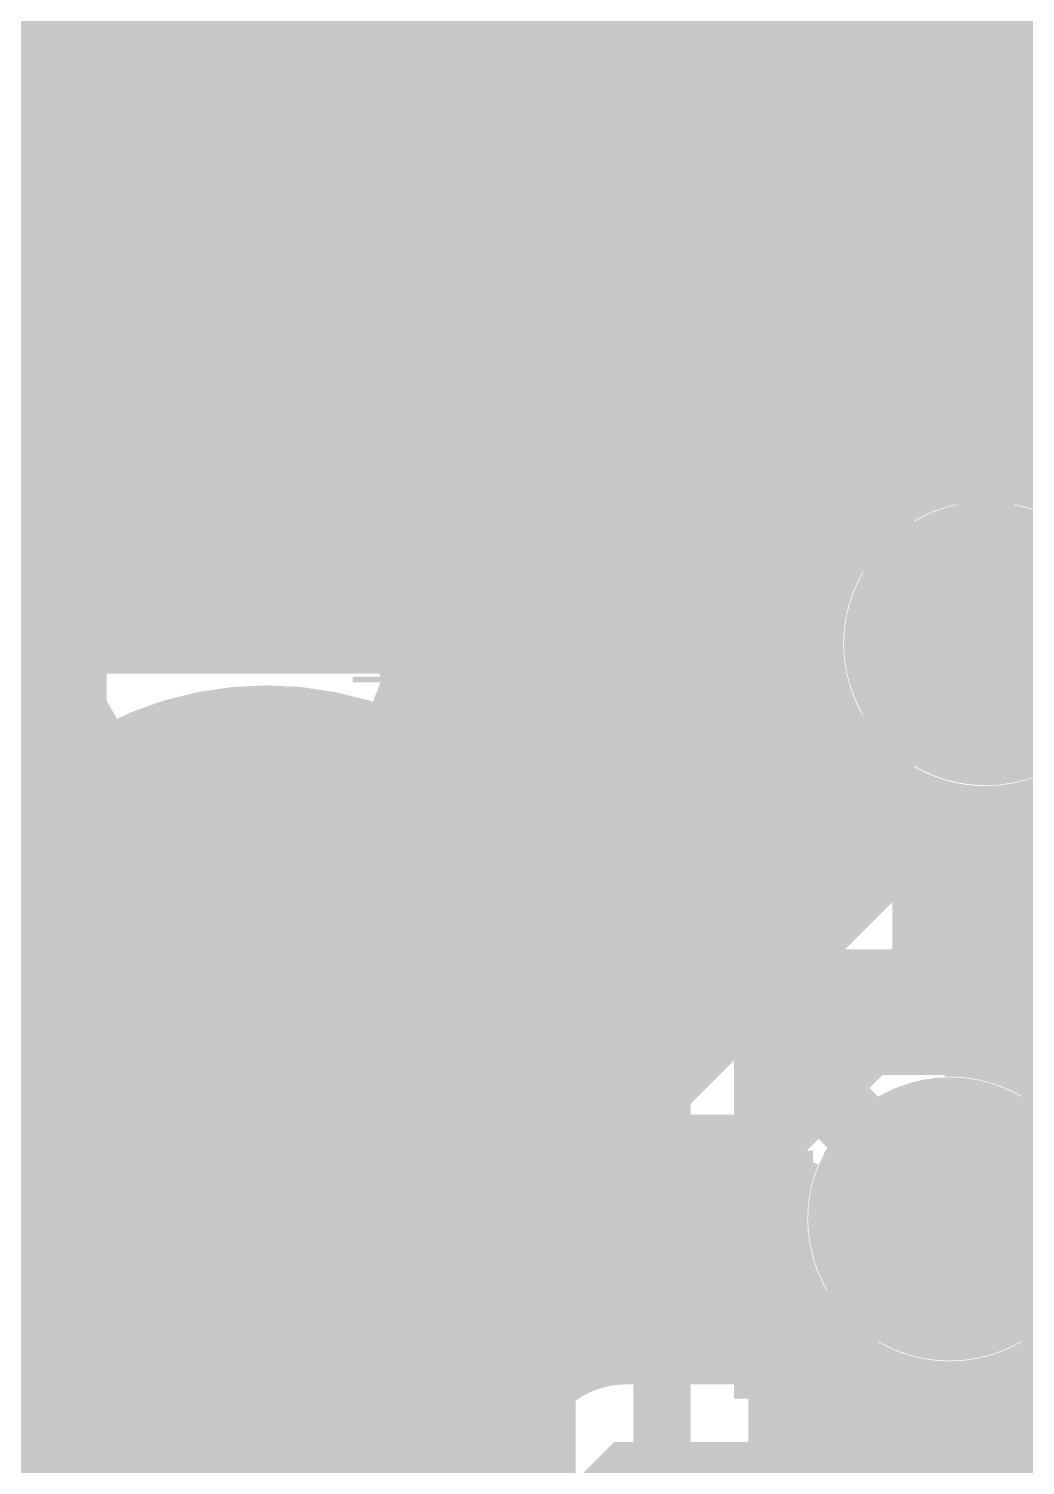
# Model space of a CAD drawing. Extents: x -4 to 136, y -50 to 40.
# Drawn here: x 13.13 to 16.65, y -1.5 to 3.57 of the extents above; entities that cross this region are included whole.
import ezdxf

# ---------------------------------------------------------------- set-up
doc = ezdxf.new("R2010")
doc.units = 0
doc.header["$MEASUREMENT"] = 0
doc.layers.get('0').update_dxf_attribs({"linetype": 'CONTINUOUS'})
for name, color, linetype in [('25-335-0_BOT', 7, 'CONTINUOUS'), ('25-335-0_DRD', 7, 'CONTINUOUS'), ('25-335-0_GND', 6, 'CONTINUOUS'), ('25-335-0_IN1', 4, 'CONTINUOUS'), ('25-335-0_SMB', 3, 'CONTINUOUS'), ('25-335-0_SMT', 5, 'CONTINUOUS'), ('25-335-0_SST', 9, 'CONTINUOUS'), ('25-335-0_TOP', 12, 'CONTINUOUS'), ('THRUHOLE_TAP', 15, 'CONTINUOUS')]:
    doc.layers.add(name, color=color, linetype=linetype)

# ---------------------------------------------------------------- blocks, each defined once
blk = doc.blocks.new('OBLONG_13')
at = {"const_width": 1.5748}
blk.add_lwpolyline([(0, 0.2286), (0, -0.2286)], dxfattribs=at)
at = {"const_width": 0.7874}
for points in [[(-0.3937, 0.2286, 1), (0.3937, 0.2286, 1)], [(-0.3937, -0.2286, 1), (0.3937, -0.2286, 1)]]:
    blk.add_lwpolyline(points, format="xyb", close=True, dxfattribs=at)
blk = doc.blocks.new('RECTANGLE_14')
blk.add_solid([(0.7874, 1.016), (0.7874, -1.016), (-0.7874, 1.016), (-0.7874, -1.016)])
blk = doc.blocks.new('ROUND_40')
at = {"const_width": 0.29972}
blk.add_lwpolyline([(-0.14986, 0, 1), (0.14986, 0, 1)], format="xyb", close=True, dxfattribs=at)
blk = doc.blocks.new('ROUND_51')
at = {"const_width": 1.24968}
blk.add_lwpolyline([(-0.62484, 0, 1), (0.62484, 0, 1)], format="xyb", close=True, dxfattribs=at)
blk = doc.blocks.new('SQUARE_52')
blk.add_solid([(1.24968, 1.24968), (1.24968, -1.24968), (-1.24968, 1.24968), (-1.24968, -1.24968)])
blk = doc.blocks.new('ROUND_60')
at = {"const_width": 0.50038}
blk.add_lwpolyline([(-0.25019, 0, 1), (0.25019, 0, 1)], format="xyb", close=True, dxfattribs=at)
blk = doc.blocks.new('ROUND_23')
at = {"const_width": 0.10033}
blk.add_lwpolyline([(-0.050164, 0, 1), (0.050164, 0, 1)], format="xyb", close=True, dxfattribs=at)
blk = doc.blocks.new('ROUND_65')
at = {"const_width": 0.54991}
blk.add_lwpolyline([(-0.274954, 0, 1), (0.274954, 0, 1)], format="xyb", close=True, dxfattribs=at)

msp = doc.modelspace()

# ---------------------------------------------------------------- linework, layer by layer
at = {"layer": '25-335-0_BOT'}
for points, const_width in [([(16.51, 1.397), (16.51, 17.526), (16.256, 17.78)], 0.2032), ([(16.383, -0.635), (15.875, -0.127), (15.875, 9.525), (10.922, 14.478), (10.922, 15.494)], 0.2032), ([(10.541, 13.716), (14.351, 9.906), (14.351, 9.271), (15.367, 8.255), (15.367, -3.175)], 0.2032), ([(13.40612, 1.1938), (12.8524, 1.1938)], 0.254), ([(13.0302, 1.1938), (13.0302, 0.83312)], 0.254), ([(13.2588, 1.1938), (13.2588, 1.08966)], 0.254), ([(13.17752, 1.016), (12.22248, 1.016)], 0.254), ([(16.3068, 0.8001), (16.3068, 0.0508)], 0.254), ([(16.34998, 0.7874), (16.3068, 0.7874)], 0.254), ([(19.39798, 0.7874), (16.66748, 0.7874)], 0.254), ([(16.6878, 0.79248), (16.6878, -0.08382)], 0.254), ([(16.4592, 0.76962), (16.4592, -0.01016)], 0.254), ([(17.57426, 0.5588), (16.3068, 0.5588)], 0.254), ([(17.4371, 0.3302), (16.3068, 0.3302)], 0.254), ([(17.40408, 0.1016), (16.3068, 0.1016)], 0.254), ([(16.3068, 0.0508), (16.36268, -0.00508)], 0.254), ([(16.383, -0.00508), (16.36269, -0.0054)], 0.254), ([(17.45742, -0.127), (16.75384, -0.127)], 0.254), ([(13.0175, -0.8128), (12.3825, -0.8128)], 0.254), ([(13.0302, -0.83312), (13.0302, -2.4892)], 0.254), ([(14.9352, -0.79248), (14.9352, -2.71526)], 0.254), ([(15.7988, -0.87122), (15.7988, -2.71526)], 0.254), ([(14.859, -0.90424), (14.859, -2.80162)], 0.254), ([(13.20292, -1.0414), (12.19708, -1.0414)], 0.254), ([(13.2588, -1.08966), (13.2588, -2.4892)], 0.254), ([(14.9352, -1.0414), (14.73708, -1.0414)], 0.254), ([(15.9004, -1.0414), (15.7988, -1.0414)], 0.254), ([(14.6304, -1.1303), (14.6304, -3.556)], 0.254), ([(16.002, -1.13538), (16.002, -3.556)], 0.254), ([(16.6878, -1.18618), (16.6878, -3.556)], 0.254), ([(13.4874, -1.23698), (13.4874, -2.4003)], 0.254), ([(13.5636, -1.27), (11.8364, -1.27)], 0.254), ([(14.9352, -1.27), (14.3764, -1.27)], 0.254), ([(14.4018, -1.25984), (14.4018, -2.6289)], 0.254), ([(22.10308, -1.27), (15.7988, -1.27)], 0.254), ([(16.2306, -1.2446), (16.2306, -3.556)], 0.254), ([(16.4592, -1.25984), (16.4592, -3.556)], 0.254), ([(13.716, -1.31572), (13.716, -2.30378)], 0.254), ([(14.1732, -1.32588), (14.1732, -2.38506)], 0.254), ([(13.9446, -1.3462), (13.9446, -2.2987)], 0.254), ([(14.9352, -1.4986), (8.0772, -1.4986)], 0.254), ([(22.14626, -1.4986), (15.7988, -1.4986)], 0.254)]:
    msp.add_lwpolyline(points, dxfattribs=dict(at, const_width=const_width))
at = {"layer": '25-335-0_BOT', "const_width": 0.254}
for points in [[(16.51, 0.76708, 0.4142136), (17.13992, 1.397)], [(13.40612, 1.1938, 0.2665751), (12.85216, 0.2286)], [(16.3068, 0.8001, 0.0822145), (16.51, 0.76646)], [(17.01292, -0.635, 0.4142136), (16.383, -0.00508)], [(12.8524, -0.2286, 0.4142136), (13.97, -1.3462)], [(16.383, -1.26492, 0.4142136), (17.01292, -0.635)], [(13.97, -1.3462, 0.266575), (14.9352, -0.79248)], [(15.7988, -0.87122, 0.3056551), (16.383, -1.26492)]]:
    msp.add_lwpolyline(points, format="xyb", dxfattribs=at)
at = {"layer": '25-335-0_DRD', "const_width": 0.254}
for points in [[(13.97, 3.175), (13.335, 2.54)], [(14.605, 2.54), (13.97, 3.175)], [(13.335, 2.54), (13.97, 1.905)], [(13.97, 1.905), (14.605, 2.54)], [(15.875, 2.032), (15.875, 0.762)], [(17.145, 2.032), (15.875, 2.032)], [(17.145, 2.032), (15.875, 0.762)], [(17.145, 0.762), (15.875, 2.032)], [(15.875, 0.762), (17.145, 0.762)], [(13.97, 0.635), (13.335, 0)], [(14.605, 0), (13.97, 0.635)], [(13.335, 0), (13.97, -0.635)], [(13.97, -0.635), (14.605, 0)], [(15.748, 0), (15.748, -1.27)], [(17.018, 0), (15.748, 0)], [(17.018, 0), (15.748, -1.27)], [(17.018, -1.27), (15.748, 0)], [(15.748, -1.27), (17.018, -1.27)]]:
    msp.add_lwpolyline(points, dxfattribs=at)
at = {"layer": '25-335-0_IN1'}
for points, const_width in [([(16.002, 10.92708), (16.002, 1.76784)], 0.254), ([(15.7734, 8.93572), (15.7734, 0.254)], 0.254), ([(15.5448, 8.71982), (15.5448, 0.0254)], 0.254), ([(15.0876, 8.65886), (15.0876, -0.42926)], 0.254), ([(15.3162, 8.64616), (15.3162, -0.20066)], 0.254), ([(14.859, 6.4008), (14.859, 3.44424)], 0.254), ([(14.6304, 6.14426), (14.6304, 3.6703)], 0.254), ([(16.2306, 6.07568), (16.2306, 1.96088)], 0.254), ([(16.4592, 5.78866), (16.4592, 2.02438)], 0.254), ([(16.6878, 5.56006), (16.6878, 2.00152)], 0.254), ([(24.13, 4.953), (21.082, 4.953), (14.732, -1.397), (8.382, -1.397), (5.08, 1.905), (5.08, 5.08)], 0.2032), ([(13.2588, 4.77266), (13.2588, 3.62966)], 0.254), ([(13.1318, 4.64566), (13.1318, 3.50774)], 0.254), ([(13.15212, 3.5306), (13.1318, 3.5306)], 0.254), ([(19.04746, 3.5306), (14.78788, 3.5306)], 0.254), ([(18.81886, 3.302), (14.95044, 3.302)], 0.254), ([(18.59026, 3.0734), (15.04442, 3.0734)], 0.254), ([(18.36166, 2.8448), (15.08506, 2.8448)], 0.254), ([(15.0876, 2.7686), (15.0876, 2.3114)], 0.254), ([(18.13306, 2.6162), (15.0876, 2.6162)], 0.254), ([(17.90446, 2.3876), (15.0876, 2.3876)], 0.254), ([(17.67586, 2.159), (15.07744, 2.159)], 0.254), ([(16.17472, 1.9304), (15.01902, 1.9304)], 0.254), ([(15.95882, 1.7018), (14.90726, 1.7018)], 0.254), ([(14.859, 1.63322), (14.859, 0.90424)], 0.254), ([(15.88516, 1.4732), (14.70914, 1.4732)], 0.254), ([(14.6304, 1.4097), (14.6304, 1.1303)], 0.254), ([(14.4018, 1.28016), (14.4018, 1.25984)], 0.254), ([(15.89786, 1.2446), (14.43482, 1.2446)], 0.254), ([(16.00708, 1.016), (14.76248, 1.016)], 0.254), ([(16.002, 1.02362), (16.002, 0.4826)], 0.254), ([(16.30426, 0.7874), (14.93774, 0.7874)], 0.254), ([(16.31442, 0.79756), (15.06474, -0.45212)], 0.254), ([(16.2306, 0.83312), (16.2306, 0.7112)], 0.254), ([(16.07566, 0.5588), (15.0368, 0.5588)], 0.254), ([(15.84706, 0.3302), (15.08252, 0.3302)], 0.254), ([(15.0876, 0.2286), (15.0876, -0.2286)], 0.254), ([(15.61846, 0.1016), (15.0876, 0.1016)], 0.254), ([(15.38986, -0.127), (15.0876, -0.127)], 0.254), ([(15.16126, -0.3556), (15.07998, -0.3556)], 0.254)]:
    msp.add_lwpolyline(points, dxfattribs=dict(at, const_width=const_width))
at = {"layer": '25-335-0_IN1', "const_width": 0.254}
for points in [[(13.97, 3.8862, 0.2152655), (13.13176, 3.50778)], [(15.0876, 2.7686, 0.4142136), (13.97, 3.8862)], [(14.3764, 1.27, 0.3089882), (15.0876, 2.3114)], [(16.51, 2.02692, 0.4142136), (15.88008, 1.397)], [(17.10944, 1.59004, 0.3256421), (16.51, 2.02692)], [(15.88008, 1.397, 0.3245825), (16.31442, 0.79756)], [(15.0876, 0.2286, 0.3089883), (14.3764, 1.27)], [(15.06474, -0.45212, 0.0503946), (15.08732, -0.2286)]]:
    msp.add_lwpolyline(points, format="xyb", dxfattribs=at)
at = {"layer": '25-335-0_SST', "const_width": 0.1524}
for points in [[(14.08938, 2.42062), (14.29004, 2.21996), (14.29004, 2.86004), (14.08938, 2.65938), (14.08938, 2.42062), (13.85062, 2.42062), (13.64996, 2.21996), (14.29004, 2.21996)], [(13.85062, 2.42062), (13.85062, 2.65938), (13.64996, 2.86004), (14.29004, 2.86004)], [(13.64996, 2.21996), (13.64996, 2.86004)], [(14.08938, 2.65938), (13.85062, 2.65938)], [(14.08938, -0.11938), (14.29004, -0.32004), (14.29004, 0.32004), (14.08938, 0.11938), (14.08938, -0.11938), (13.85062, -0.11938), (13.64996, -0.32004), (14.29004, -0.32004)], [(13.85062, -0.11938), (13.85062, 0.11938), (13.64996, 0.32004), (14.29004, 0.32004)], [(13.64996, -0.32004), (13.64996, 0.32004)], [(14.08938, 0.11938), (13.85062, 0.11938)]]:
    msp.add_lwpolyline(points, dxfattribs=at)
at = {"layer": '25-335-0_TOP'}
for points, const_width in [([(0.635, 26.1112), (-2.159, 26.1112), (-2.413, 25.8572), (-2.413, 8.255), (8.001, -2.159), (11.811, -2.159), (13.97, 0)], 0.381), ([(13.97, 2.54), (13.97, 2.794), (15.24, 4.064), (15.24, 6.9088)], 0.2032), ([(21.844, 1.397), (19.558, 1.397), (16.51, 1.397)], 0.2032), ([(13.40612, 1.1938), (12.8524, 1.1938)], 0.254), ([(13.0302, 1.1938), (13.0302, 0.83312)], 0.254), ([(13.2588, 1.1938), (13.2588, 1.08966)], 0.254), ([(13.843, -2.921), (15.24, -1.524), (16.256, -1.524), (17.145, -2.413), (24.511, -2.413), (25.527, -1.397), (27.178, -1.397), (27.432, -1.143), (45.974, -1.143), (46.482, -0.635), (50.8, -0.635), (51.562, 0.127), (51.562, 1.143)], 0.2032), ([(13.17752, 1.016), (12.22248, 1.016)], 0.254), ([(22.733, -1.27), (18.161, -1.27), (16.764, 0.127), (14.097, 0.127), (13.97, 0)], 0.381), ([(22.733, -1.27), (18.161, -1.27), (16.764, 0.127), (14.097, 0.127), (13.97, 0)], 0.381), ([(15.80134, -0.3937), (15.0749, -0.3937)], 0.254), ([(15.80134, -0.3937), (15.0749, -0.3937)], 0.254), ([(15.0876, -0.3937), (15.0876, -1.12014)], 0.254), ([(15.3162, -0.3937), (15.3162, -1.0922)], 0.254), ([(15.5448, -0.3937), (15.5448, -1.0922)], 0.254), ([(15.7734, -0.3937), (15.7734, -0.47498)], 0.254), ([(15.75562, -0.5842), (15.02918, -0.5842)], 0.254), ([(24.765, -1.27), (24.13, -1.905), (17.653, -1.905), (16.383, -0.635)], 0.2032), ([(15.77848, -0.8128), (14.9225, -0.8128)], 0.254), ([(15.7734, -0.79248), (15.7734, -1.0922)], 0.254), ([(14.859, -0.90424), (14.859, -1.29286)], 0.254), ([(15.9004, -1.0414), (14.73708, -1.0414)], 0.254), ([(14.6304, -1.1303), (14.6304, -1.52146)], 0.254), ([(15.94866, -1.0922), (15.24, -1.0922)], 0.254), ([(13.4747, -1.22936), (12.18438, -2.51968)], 0.254), ([(13.4874, -1.23698), (13.4874, -2.4003)], 0.254), ([(14.9352, -1.2192), (13.86078, -2.29108)], 0.254), ([(13.5636, -1.27), (13.4366, -1.27)], 0.254), ([(14.88186, -1.27), (14.3764, -1.27)], 0.254), ([(14.4018, -1.25984), (14.4018, -1.75006)], 0.254), ([(13.716, -1.31572), (13.716, -2.30378)], 0.254), ([(14.1732, -1.32588), (14.1732, -1.97866)], 0.254), ([(13.9446, -1.3462), (13.9446, -2.20726)], 0.254), ([(13.2588, -1.4478), (13.2588, -2.68478)], 0.254), ([(14.65326, -1.4986), (13.208, -1.4986)], 0.254)]:
    msp.add_lwpolyline(points, dxfattribs=dict(at, const_width=const_width))
at = {"layer": '25-335-0_TOP', "const_width": 0.254}
for points in [[(13.40612, 1.1938, 0.2665751), (12.85216, 0.2286)], [(13.97, -1.3462, 0.3714074), (15.0749, -0.3937)], [(15.80134, -0.3937, 0.0986279), (15.75328, -0.635)], [(15.75308, -0.635, 0.2055832), (15.94914, -1.09169)], [(15.24, -1.0922, 0.1989124), (14.93467, -1.21867)], [(15.24, -1.0922, 0.1989124), (14.93467, -1.21867)], [(13.4747, -1.22936, 0.1154029), (13.97, -1.34522)]]:
    msp.add_lwpolyline(points, format="xyb", dxfattribs=at)

# ---------------------------------------------------------------- block references
at = {"layer": '25-335-0_BOT'}
for name, p in [('RECTANGLE_14', (13.97, 2.54)), ('ROUND_40', (16.51, 1.397)), ('OBLONG_13', (13.97, 0)), ('ROUND_40', (16.383, -0.635))]:
    msp.add_blockref(name, p, dxfattribs=at)
at = {"layer": '25-335-0_GND'}
for name, p in [('SQUARE_52', (13.97, 2.54)), ('ROUND_60', (16.51, 1.397)), ('ROUND_51', (13.97, 0)), ('ROUND_60', (16.383, -0.635))]:
    msp.add_blockref(name, p, dxfattribs=at)
at = {"layer": '25-335-0_IN1'}
for name, p in [('OBLONG_13', (13.97, 2.54)), ('ROUND_40', (16.51, 1.397)), ('OBLONG_13', (13.97, 0)), ('ROUND_40', (16.383, -0.635))]:
    msp.add_blockref(name, p, dxfattribs=at)
at = {"layer": '25-335-0_SMB'}
for name, p in [('RECTANGLE_14', (13.97, 2.54)), ('OBLONG_13', (13.97, 0))]:
    msp.add_blockref(name, p, dxfattribs=at)
at = {"layer": '25-335-0_SMT'}
for name, p in [('RECTANGLE_14', (13.97, 2.54)), ('OBLONG_13', (13.97, 0))]:
    msp.add_blockref(name, p, dxfattribs=at)
at = {"layer": '25-335-0_TOP'}
for name, p in [('RECTANGLE_14', (13.97, 2.54)), ('ROUND_40', (16.51, 1.397)), ('OBLONG_13', (13.97, 0)), ('ROUND_40', (16.383, -0.635))]:
    msp.add_blockref(name, p, dxfattribs=at)
at = {"layer": 'THRUHOLE_TAP'}
for name, p in [('ROUND_65', (13.97, 2.54)), ('ROUND_23', (16.51, 1.397)), ('ROUND_65', (13.97, 0)), ('ROUND_23', (16.383, -0.635))]:
    msp.add_blockref(name, p, dxfattribs=at)

doc.saveas('drawing.dxf')
